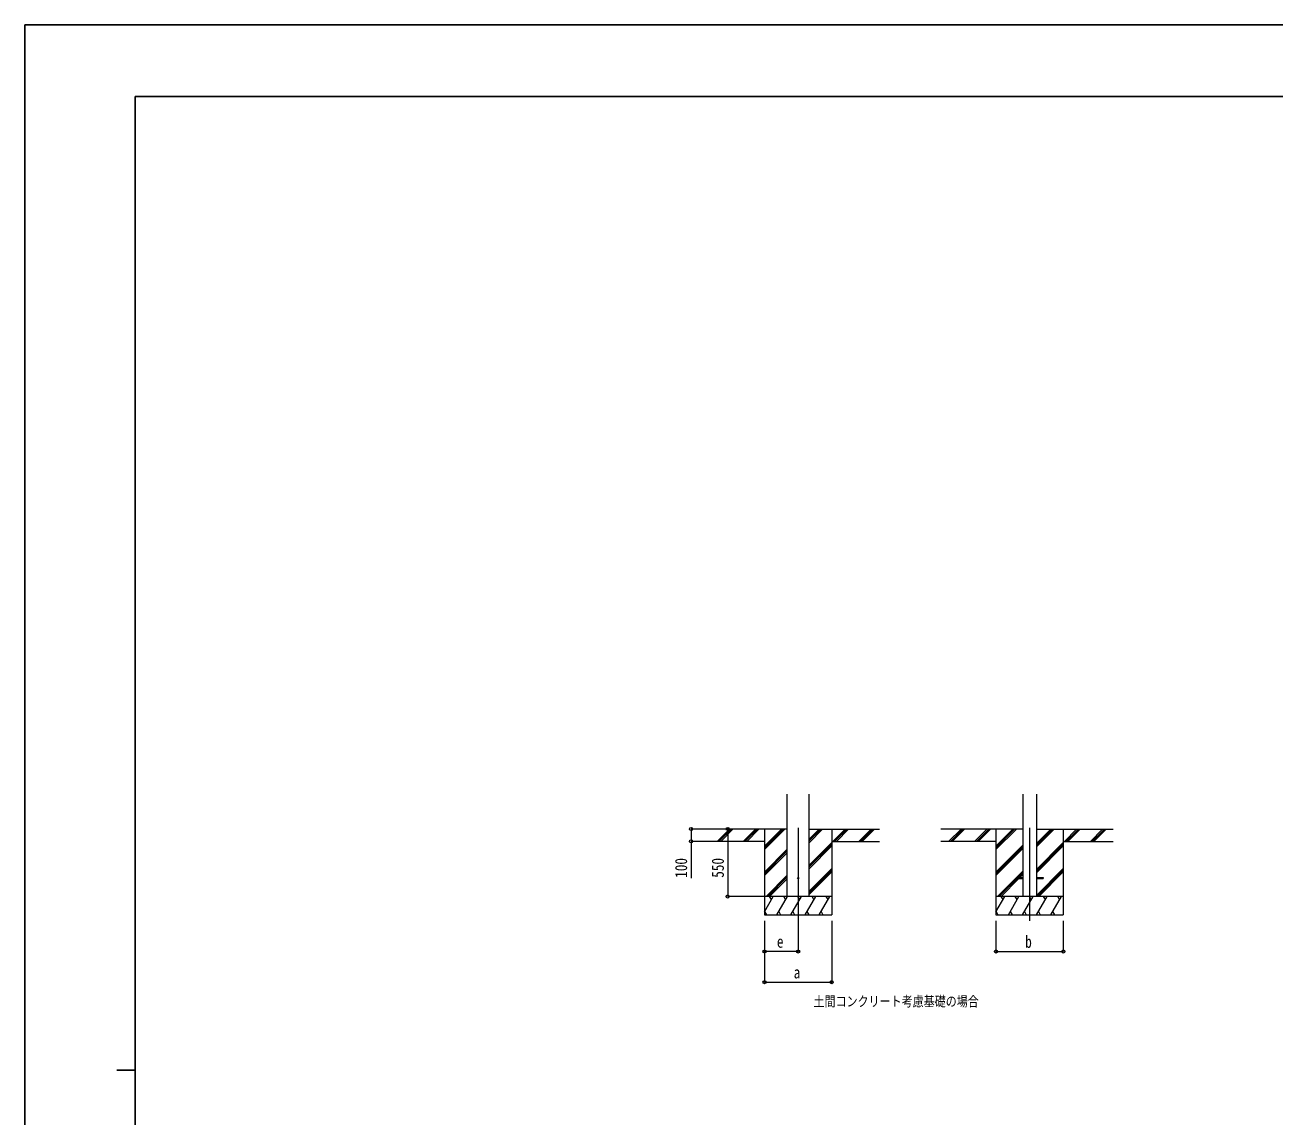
# Model space of a CAD drawing. Units: millimetres, scale not verified. Extents: x -12615 to 12615, y -8910 to 8910.
# Drawn here: x -12615 to -2410, y 0 to 8910 of the extents above; entities that cross this region are included whole.
import ezdxf
from ezdxf.enums import TextEntityAlignment as Align

# ---------------------------------------------------------------- set-up
doc = ezdxf.new("R2010")
doc.units = ezdxf.units.MM
doc.header["$LTSCALE"] = 30
doc.layers.add('0-2_USER1', color=92, linetype='Continuous')
doc.layers.add('0-8_YKK_ZWAK', color=134, linetype='Continuous')
for name, color, linetype, lineweight in [('0-4_YKK_12', 40, 'Continuous', 18), ('0-5_YKK_13', 120, 'Continuous', 18), ('0-6_YKK_A1', 120, 'Continuous', 18), ('0-7_YKK_D', 200, 'Continuous', 18)]:
    doc.layers.add(name, color=color, linetype=linetype, lineweight=lineweight)
doc.styles.add('ＭＳ ゴシック', font='')
doc.styles.get('ＭＳ ゴシック').set_extended_font_data('MS Gothic')

msp = doc.modelspace()

# ---------------------------------------------------------------- linework, layer by layer
at = {"layer": '0-4_YKK_12'}
for p, q in [((-6298.34, 2352.35), (-6298.34, 1593.15)), ((-4406.77, 2352.35), (-4406.77, 1593.15))]:
    msp.add_line(p, q, dxfattribs=at)
at = {"layer": '0-5_YKK_13'}
for p, q in [((-4516.57, 1947.65), (-4516.57, 1938.65)), ((-4516.57, 1947.65), (-4461.77, 1947.65)), ((-4351.77, 1947.65), (-4296.97, 1947.65)), ((-4296.97, 1947.65), (-4296.97, 1938.65)), ((-4516.57, 1938.65), (-4461.77, 1938.65)), ((-4351.77, 1938.65), (-4296.97, 1938.65))]:
    msp.add_line(p, q, dxfattribs=at)
msp.add_circle((-6298.34, 1943.15), 5, dxfattribs=at)
at = {"layer": '0-6_YKK_A1'}
for p, q in [((-6387.34, 1793.15), (-6387.34, 2628.5)), ((-6209.34, 1793.15), (-6209.34, 2628.5)), ((-4461.77, 2628.5), (-4461.77, 1793.15)), ((-4351.77, 2628.5), (-4351.77, 1793.15)), ((-6387.34, 2343.15), (-7024.29, 2343.15)), ((-6957.6, 2244.55), (-6859, 2343.15)), ((-6944.86, 2243.15), (-6844.86, 2343.15)), ((-6930.72, 2243.15), (-6830.72, 2343.15)), ((-6745.47, 2244.55), (-6646.87, 2343.15)), ((-6732.73, 2243.15), (-6632.73, 2343.15)), ((-6718.59, 2243.15), (-6618.59, 2343.15)), ((-6573.34, 2343.15), (-6573.34, 1643.15)), ((-6573.34, 2176.26), (-6406.46, 2343.15)), ((-6573.34, 2190.41), (-6420.6, 2343.15)), ((-6573.34, 2204.55), (-6434.74, 2343.15)), ((-6209.34, 2231.9), (-6098.09, 2343.15)), ((-6209.34, 2246.04), (-6112.23, 2343.15)), ((-6209.34, 2260.18), (-6126.37, 2343.15)), ((-6209.34, 2343.15), (-5632.72, 2343.15)), ((-6023.34, 2343.15), (-6023.34, 1643.15)), ((-6014.24, 2243.15), (-5914.24, 2343.15)), ((-6000.1, 2243.15), (-5900.1, 2343.15)), ((-5985.96, 2243.15), (-5885.96, 2343.15)), ((-5802.11, 2243.15), (-5702.11, 2343.15)), ((-5787.97, 2243.15), (-5687.97, 2343.15)), ((-5773.82, 2243.15), (-5673.82, 2343.15)), ((-4461.77, 2343.15), (-5132.72, 2343.15)), ((-5066.03, 2244.55), (-4967.43, 2343.15)), ((-5053.29, 2243.15), (-4953.29, 2343.15)), ((-5039.15, 2243.15), (-4939.15, 2343.15)), ((-4853.9, 2244.55), (-4755.3, 2343.15)), ((-4841.16, 2243.15), (-4741.16, 2343.15)), ((-4827.02, 2243.15), (-4727.02, 2343.15)), ((-4681.77, 2343.15), (-4681.77, 1643.15)), ((-4681.77, 2176.26), (-4514.89, 2343.15)), ((-4681.77, 2190.41), (-4529.03, 2343.15)), ((-4681.77, 2204.55), (-4543.17, 2343.15)), ((-4351.77, 2197.9), (-4206.52, 2343.15)), ((-4351.77, 2212.04), (-4220.66, 2343.15)), ((-4351.77, 2226.18), (-4234.8, 2343.15)), ((-4351.77, 2343.15), (-3723.56, 2343.15)), ((-4131.77, 2343.15), (-4131.77, 1643.15)), ((-4122.67, 2243.15), (-4022.67, 2343.15)), ((-4108.53, 2243.15), (-4008.53, 2343.15)), ((-4094.39, 2243.15), (-3994.39, 2343.15)), ((-3910.54, 2243.15), (-3810.54, 2343.15)), ((-3896.4, 2243.15), (-3796.39, 2343.15)), ((-3882.25, 2243.15), (-3782.25, 2343.15)), ((-6573.34, 2243.15), (-7024.29, 2243.15)), ((-6573.34, 1992.42), (-6387.34, 2178.42)), ((-6573.34, 1978.28), (-6387.34, 2164.28)), ((-6573.34, 1964.13), (-6387.34, 2150.13)), ((-6209.34, 2048.05), (-6023.34, 2234.05)), ((-6209.34, 2033.91), (-6023.34, 2219.91)), ((-6209.34, 2019.77), (-6023.34, 2205.76)), ((-6023.34, 2243.15), (-5632.72, 2243.15)), ((-4681.77, 2243.15), (-5132.72, 2243.15)), ((-4681.77, 1992.42), (-4461.77, 2212.42)), ((-4681.77, 1978.28), (-4461.77, 2198.27)), ((-4681.77, 1964.13), (-4461.77, 2184.13)), ((-4351.77, 2014.05), (-4131.77, 2234.05)), ((-4351.77, 1999.91), (-4131.77, 2219.91)), ((-4351.77, 1985.77), (-4131.77, 2205.76)), ((-4131.77, 2243.15), (-3723.56, 2243.15)), ((-6560.48, 1793.15), (-6387.34, 1966.29)), ((-6546.34, 1793.15), (-6387.34, 1952.14)), ((-6209.34, 1835.92), (-6023.34, 2021.92)), ((-6209.34, 1821.78), (-6023.34, 2007.78)), ((-6209.34, 1807.64), (-6023.34, 1993.63)), ((-4668.91, 1793.15), (-4516.57, 1945.49)), ((-4514.41, 1947.65), (-4461.77, 2000.29)), ((-4500.27, 1947.65), (-4461.77, 1986.14)), ((-4486.12, 1947.65), (-4461.77, 1972)), ((-4351.77, 1801.92), (-4131.77, 2021.92)), ((-4346.4, 1793.15), (-4131.77, 2007.78)), ((-4332.26, 1793.15), (-4131.77, 1993.63)), ((-6532.19, 1793.15), (-6387.34, 1938)), ((-4654.77, 1793.15), (-4509.27, 1938.65)), ((-4640.62, 1793.15), (-4495.12, 1938.65)), ((-6023.34, 1793.15), (-6573.34, 1793.15)), ((-6573.34, 1667.7), (-6500.91, 1793.15)), ((-6515.91, 1767.16), (-6530.91, 1793.15)), ((-6472.04, 1643.15), (-6385.44, 1793.15)), ((-6400.44, 1767.16), (-6415.44, 1793.15)), ((-6356.57, 1643.15), (-6269.97, 1793.15)), ((-6284.97, 1767.16), (-6299.97, 1793.15)), ((-6241.1, 1643.15), (-6154.5, 1793.15)), ((-6169.5, 1767.16), (-6184.5, 1793.15)), ((-6125.63, 1643.15), (-6039.03, 1793.15)), ((-6054.03, 1767.16), (-6069.03, 1793.15)), ((-4131.77, 1793.15), (-4681.77, 1793.15)), ((-4681.77, 1667.7), (-4609.34, 1793.15)), ((-4624.34, 1767.16), (-4639.34, 1793.15)), ((-4580.47, 1643.15), (-4493.87, 1793.15)), ((-4508.87, 1767.16), (-4523.87, 1793.15)), ((-4465, 1643.15), (-4378.4, 1793.15)), ((-4393.4, 1767.16), (-4408.4, 1793.15)), ((-4349.53, 1643.15), (-4262.93, 1793.15)), ((-4277.93, 1767.16), (-4292.93, 1793.15)), ((-4234.06, 1643.15), (-4147.46, 1793.15)), ((-4162.46, 1767.16), (-4177.46, 1793.15)), ((-6573.34, 1643.15), (-6023.34, 1643.15)), ((-6572.51, 1669.13), (-6557.51, 1643.15)), ((-6457.04, 1669.13), (-6442.04, 1643.15)), ((-6341.57, 1669.13), (-6326.57, 1643.15)), ((-6226.1, 1669.13), (-6211.1, 1643.15)), ((-6110.63, 1669.13), (-6095.63, 1643.15)), ((-4681.77, 1643.15), (-4131.77, 1643.15)), ((-4680.94, 1669.13), (-4665.94, 1643.15)), ((-4565.47, 1669.13), (-4550.47, 1643.15)), ((-4450, 1669.13), (-4435, 1643.15)), ((-4334.53, 1669.13), (-4319.53, 1643.15)), ((-4219.06, 1669.13), (-4204.06, 1643.15))]:
    msp.add_line(p, q, dxfattribs=at)
at = {"layer": '0-7_YKK_D'}
for p, q in [((-6958.67, 2343.15), (-7174.34, 2343.15)), ((-6799.4, 2343.15), (-6874.34, 2343.15)), ((-6873.34, 2343.15), (-6873.34, 1793.15)), ((-6958.67, 2243.15), (-7174.34, 2243.15)), ((-6574.34, 1793.15), (-6874.34, 1793.15)), ((-6573.34, 1593.15), (-6573.34, 1092.15)), ((-6573.34, 1593.15), (-6573.34, 1342.15)), ((-6298.34, 1592.15), (-6298.34, 1342.15)), ((-6023.34, 1593.15), (-6023.34, 1092.15)), ((-4681.77, 1593.15), (-4681.77, 1342.15)), ((-4131.77, 1593.15), (-4131.77, 1342.15)), ((-6298.34, 1343.15), (-6573.34, 1343.15)), ((-4681.77, 1343.15), (-4131.77, 1343.15)), ((-6573.34, 1093.15), (-6023.34, 1093.15))]:
    msp.add_line(p, q, dxfattribs=at)
msp.add_lwpolyline([(-7173.34, 2343.15), (-7173.34, 2243.15), (-7173.34, 1943.35)], dxfattribs=at)
for centre in [(-7173.34, 2343.15), (-6873.34, 2343.15), (-7173.34, 2243.15), (-6873.34, 1793.15), (-6573.34, 1343.15), (-6298.34, 1343.15), (-4681.77, 1343.15), (-4131.77, 1343.15), (-6573.34, 1093.15), (-6023.34, 1093.15)]:
    msp.add_circle(centre, 12.75, dxfattribs=at)
at = {"layer": '0-8_YKK_ZWAK'}
for p, q in [((11685.06, 8325), (-11714.94, 8325)), ((-11714.94, -7575), (-11714.94, 8325)), ((-11864.94, 375), (-11714.94, 375))]:
    msp.add_line(p, q, dxfattribs=at)
msp.add_lwpolyline([(-12615, -8910), (12615, -8910), (12615, 8910), (-12615, 8910)], close=True, dxfattribs=at)

# ---------------------------------------------------------------- texts
at = {"layer": '0-2_USER1', "style": 'ＭＳ ゴシック', "width": 0.8}
msp.add_text('土間コンクリート考慮基礎の場合', height=82.48, dxfattribs=at).set_placement((-6172.47, 870.45), align=Align.BOTTOM_LEFT)
at = {"layer": '0-7_YKK_D', "style": 'ＭＳ ゴシック', "width": 0.8}
for s, p in [('100', (-7175.34, 1945.35)), ('550', (-6875.34, 1945.75))]:
    msp.add_text(s, height=98.97, rotation=90, dxfattribs=at).set_placement(p, align=Align.BOTTOM_LEFT)
for s, p in [('e', (-6471.84, 1344.81)), ('b', (-4442.77, 1343.95)), ('a', (-6334.34, 1093.95))]:
    msp.add_text(s, height=98.97, dxfattribs=at).set_placement(p, align=Align.BOTTOM_LEFT)

doc.saveas('drawing.dxf')
